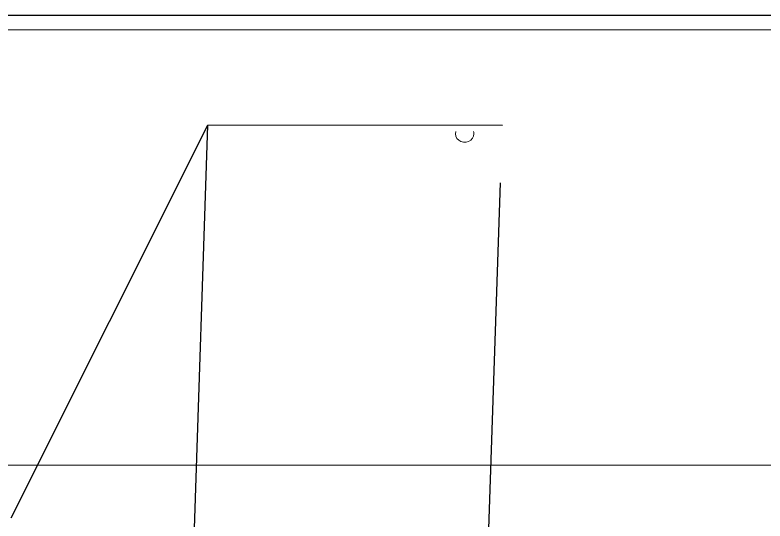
# Model space of a CAD drawing. Header units: inches. Extents: x 3778 to 56227, y -16914 to 35091.
# Drawn here: x 42820 to 42884.7, y -12626.4 to -12582.8 of the extents above; entities that cross this region are included whole.
import ezdxf

# ---------------------------------------------------------------- set-up
doc = ezdxf.new("R2010")
doc.units = ezdxf.units.IN
doc.header["$LTSCALE"] = 100
doc.header["$MEASUREMENT"] = 0
doc.linetypes.add('DH-HID2', pattern=[1.2, 0.8, -0.4])
doc.layers.add('2-con', color=2, linetype='Continuous')
doc.layers.add('FU-FURM', color=251, linetype='DH-HID2')
doc.layers.add('mark-B', color=2, linetype='Continuous', lineweight=20)

# ---------------------------------------------------------------- blocks, each defined once
blk = doc.blocks.new('cjscjdeh')
at = {"layer": 'FU-FURM', "color": 8}
for p, q in [((150662.683, 68217.7), (150679.648, 68251.525)), ((150668.99, 67933.385), (150679.648, 68251.525)), ((150705.033, 68251.493), (150679.648, 68251.525)), ((150694.153, 67926.742), (150705.033, 68251.493))]:
    blk.add_line(p, q, dxfattribs=at)
blk = doc.blocks.new('무풍1WAY 대형')
at = {"layer": 'mark-B'}
for p, q in [((-551.699, -496.114), (0.012, -496.114)), ((-550.527, -496.135), (550.963, -496.135))]:
    blk.add_line(p, q, dxfattribs=at)
for start_param, end_param in [(2.882904, 6.283185), (0, 0.25879)]:
    blk.add_ellipse((-174.759, -485.908), major_axis=(-0.797, 0), ratio=0.913545, start_param=start_param, end_param=end_param, dxfattribs=at)
for points in [[(-536.769, -457.36), (-358.127, -457.36), (-179.485, -457.36), (-0.843, -457.36)], [(-1.177, -494.856), (-184.638, -494.856), (-368.1, -494.856), (-551.561, -494.856)], [(0.012, -496.093), (-183.844, -496.093), (-367.701, -496.093), (-551.558, -496.093)]]:
    blk.add_open_spline(points, degree=3, dxfattribs=at)
blk = doc.blocks.new('dpdjzjs')
at = {"layer": 'mark-B', "rotation": 180}
blk.add_blockref('무풍1WAY 대형', (178654.915, 88751.491), dxfattribs=at)

msp = doc.modelspace()

# ---------------------------------------------------------------- block references
msp.add_blockref('cjscjdeh', (-107842.967, -80843.836))
at = {"layer": '2-con'}
msp.add_blockref('dpdjzjs', (-135970.865, -101830.442), dxfattribs=at)

doc.saveas('drawing.dxf')
